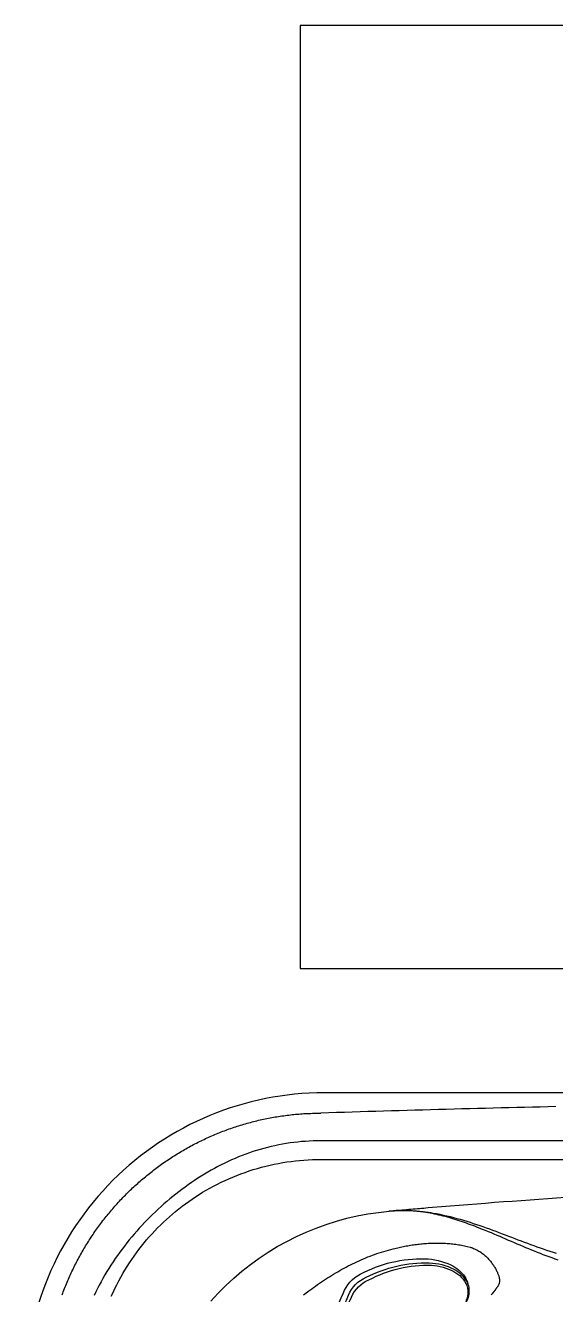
# Model space of a CAD drawing. Extents: x 527 to 614, y 487 to 635.
# Drawn here: x 526.9 to 548.2, y 583.7 to 634.7 of the extents above; entities that cross this region are included whole.
import ezdxf

# ---------------------------------------------------------------- set-up
doc = ezdxf.new("R2010")
doc.units = 0
doc.header["$MEASUREMENT"] = 0
for name, color, linetype in [('1', 4, 'Continuous'), ('1_CYAN', 4, 'Continuous'), ('2', 2, 'Continuous'), ('DIM', 3, 'Continuous')]:
    doc.layers.add(name, color=color, linetype=linetype)

# ---------------------------------------------------------------- blocks, each defined once
blk = doc.blocks.new('Pillow07')
at = {"layer": '1_CYAN', "color": 4, "linetype": 'Continuous'}
blk.add_lwpolyline([(-2.358, -0.87, -0.006603), (-5.745, -0.616, -0.021924), (-6.178, -0.554, -0.081502), (-6.683, -0.382, -0.155149), (-7.057, -0.002, -0.083013), (-7.178, 0.3, -0.136326), (-7.125, 1.034, -0.096778), (-6.565, 1.944, -0.127397), (-4.291, 3.344, -0.186872), (-3.258, 3.28, 0.065625), (-1.71, 2.868, 0.071435), (1.71, 2.868, 0.065625), (3.258, 3.28, -0.186872), (4.291, 3.344, -0.127397), (6.565, 1.944, -0.096778), (7.125, 1.034, -0.136326), (7.178, 0.3, -0.083013), (7.057, -0.002, -0.155149), (6.683, -0.382, -0.081502), (6.178, -0.554, -0.021924), (5.745, -0.616, -0.006603), (2.358, -0.87, -0.02343)], format="xyb", close=True, dxfattribs=at)
at = {"layer": '1_CYAN', "color": 3, "linetype": 'Continuous'}
for points in [[(-7.051, -0.007, -0.035917), (-7.097, 0.106, -0.150356), (-7.089, 0.827, -0.114334), (-6.565, 1.702, -0.12673), (-4.367, 3.088, -0.194366), (-3.357, 3.079, 0.069606), (-1.71, 2.626, 0.073636), (1.71, 2.626, 0.069606), (3.357, 3.079, -0.194366), (4.367, 3.088, -0.12673), (6.565, 1.702, -0.114334), (7.089, 0.827, -0.150356), (7.097, 0.106, -0.034443), (7.053, -0.003)], [(-5.745, -0.616, -0.03429), (-6.274, -0.516, -0.087533), (-6.708, -0.327, -0.132713), (-6.986, -0.006, -0.179167), (-7.021, 0.761, -0.10283), (-6.565, 1.573, -0.130003), (-4.366, 2.938, -0.182201), (-3.385, 2.942, 0.065189), (-1.71, 2.497, 0.071467), (1.71, 2.497, 0.065189), (3.385, 2.942, -0.182201), (4.366, 2.938, -0.130003), (6.565, 1.573, -0.10283), (7.021, 0.761, -0.179167), (6.986, -0.006, -0.132713), (6.708, -0.327, -0.087533), (6.274, -0.516, -0.03429), (5.745, -0.616)], [(-0.014, 1.929, 0.082097), (-2.745, 1.506, 0.081749), (-3.889, 0.917, 0.10997), (-4.213, 0.537, 0.288824), (-4.2, 0.045, 0.128848), (-3.81, -0.311, 0.064282), (-3.023, -0.615, 0.029904), (-2.157, -0.782, 0.020061), (-1.104, -0.879, 0.013811), (0, -0.907, 0.013811), (1.104, -0.879, 0.020061), (2.157, -0.782, 0.029904), (3.023, -0.615, 0.064282), (3.81, -0.311, 0.128848), (4.2, 0.045, 0.288824), (4.213, 0.537, 0.10997), (3.889, 0.917, 0.081749), (2.745, 1.506, 0.082097), (0.014, 1.929)], [(0.011, 1.79, 0.069931), (-2.482, 1.457, 0.085576), (-3.783, 0.864, 0.092534), (-4.083, 0.559, 0.328712), (-4.083, 0.027, 0.110973), (-3.715, -0.285, 0.062647), (-2.923, -0.588, 0.030211), (-2.047, -0.756, 0.019896), (-1.004, -0.852, 0.013777), (0, -0.878, 0.013777), (1.004, -0.852, 0.019896), (2.047, -0.756, 0.030211), (2.923, -0.588, 0.062647), (3.715, -0.285, 0.110973), (4.083, 0.027, 0.328712), (4.083, 0.559, 0.092534), (3.783, 0.864, 0.085576), (2.482, 1.457, 0.069931), (-0.011, 1.79)], [(-0.673, -0.235, -0.282153), (-0.657, 0.213, -0.468167), (0.424, 0.365), (0.53, 0.464, 0.460953), (-0.64, 0.337, 0.238725), (-0.726, -0.14, 0.137161), (-0.575, -0.35, 0.261069), (-0.572, -0.35, 0.46986), (-0.572, -0.349, -0.265453), (-0.636, -0.154, -0.195188), (-0.504, 0.022, -0.314105), (0, 0), (0.103, 0.084, 0.355977), (-0.538, 0.084, 0.328478), (-0.641, -0.257, -0.416518), (-0.642, -0.26, -0.387302), (-0.648, -0.259, -0.279485), (-0.621, 0.078, -0.429748), (0.212, 0.176), (0.318, 0.268, 0.422176), (-0.607, 0.19, 0.293997), (-0.668, -0.234, -0.469659), (-0.669, -0.236, -0.320928), (-0.673, -0.236)], [(-0.103, -0.081, 0.285107), (0.492, -0.111, 0.365107), (0.641, 0.3, -0.389885), (0.642, 0.303, -0.434748), (0.648, 0.302, -0.361319), (0.536, -0.156, -0.307672), (-0.212, -0.163), (-0.318, -0.239, 0.290786), (0.528, -0.239, 0.371252), (0.668, 0.272, -0.388988), (0.669, 0.275, -0.244043), (0.673, 0.274, -0.383995), (0.537, -0.307, -0.280367), (-0.424, -0.313), (-0.53, -0.383, 0.237756), (0.409, -0.447, 0.379998), (0.74, 0.108, 0.130298), (0.575, 0.42, 0.419454), (0.572, 0.419, 0.370938), (0.572, 0.418, -0.227085), (0.632, 0.16, -0.183703), (0.51, -0.012, -0.310404), (0, 0), (-0.106, -0.083)]]:
    blk.add_lwpolyline(points, format="xyb", dxfattribs=at)
blk = doc.blocks.new('VANGUARD')
at = {"layer": '1', "color": 3, "linetype": 'Continuous'}
blk.add_line((74.867, 84.809), (11.87, 84.809), dxfattribs=at)
at = {"layer": '1', "color": 4}
blk.add_lwpolyline([(86.737, 74.737, 0.414214), (74.737, 86.737), (12, 86.737, 0.414214), (0, 74.737), (0, 12, 0.414214), (12, 0), (74.737, 0, 0.414214), (86.737, 12)], format="xyb", close=True, dxfattribs=at)
at = {"layer": '1', "color": 3, "linetype": 'Continuous'}
for points in [[(21.309, 86.182), (20.994, 86.175), (20.68, 86.167), (20.365, 86.16), (20.051, 86.153), (19.736, 86.145), (19.422, 86.137), (19.107, 86.13), (18.792, 86.122), (18.478, 86.114), (18.163, 86.106), (17.849, 86.097), (17.534, 86.089), (17.22, 86.081), (16.905, 86.072), (16.591, 86.064), (16.276, 86.055), (15.962, 86.046), (15.647, 86.038), (15.332, 86.029), (15.018, 86.019), (14.703, 86.01), (14.389, 86.001), (14.074, 85.992), (13.76, 85.982), (13.445, 85.973), (13.131, 85.963), (12.816, 85.953), (12.502, 85.944), (11.873, 85.924)], [(1.477, 78.616), (1.5, 78.681), (1.524, 78.745), (1.548, 78.808), (1.573, 78.872), (1.598, 78.936), (1.624, 78.999), (1.65, 79.062), (1.676, 79.125), (1.703, 79.188), (1.73, 79.251), (1.757, 79.314), (1.785, 79.376), (1.813, 79.438), (1.842, 79.5), (1.871, 79.562), (1.9, 79.624), (1.93, 79.685), (1.96, 79.747), (1.991, 79.808), (2.022, 79.869), (2.053, 79.93), (2.084, 79.99), (2.116, 80.051), (2.149, 80.111), (2.182, 80.171), (2.215, 80.231), (2.248, 80.29), (2.282, 80.35), (2.316, 80.409), (2.351, 80.468), (2.386, 80.526), (2.421, 80.585), (2.457, 80.643), (2.493, 80.701), (2.529, 80.759), (2.566, 80.817), (2.603, 80.874), (2.641, 80.931), (2.678, 80.988), (2.717, 81.045), (2.755, 81.101), (2.794, 81.158), (2.833, 81.214), (2.873, 81.269), (2.912, 81.325), (2.953, 81.38), (2.993, 81.435), (3.034, 81.49), (3.075, 81.545), (3.117, 81.599), (3.159, 81.653), (3.201, 81.707), (3.244, 81.76), (3.286, 81.813), (3.33, 81.866), (3.373, 81.919), (3.417, 81.971), (3.461, 82.024), (3.506, 82.076), (3.551, 82.127), (3.596, 82.178), (3.641, 82.23), (3.687, 82.28), (3.733, 82.331), (3.779, 82.381), (3.826, 82.431), (3.873, 82.481), (3.92, 82.53), (3.968, 82.579), (4.016, 82.628), (4.064, 82.676), (4.112, 82.725), (4.161, 82.772), (4.21, 82.82), (4.26, 82.867), (4.309, 82.914), (4.359, 82.961), (4.41, 83.007), (4.46, 83.053), (4.511, 83.099), (4.562, 83.145), (4.613, 83.19), (4.665, 83.234), (4.717, 83.279), (4.769, 83.323), (4.822, 83.367), (4.874, 83.41), (4.927, 83.454), (4.981, 83.496), (5.034, 83.539), (5.088, 83.581), (5.142, 83.623), (5.196, 83.665), (5.251, 83.706), (5.306, 83.747), (5.361, 83.787), (5.416, 83.827), (5.472, 83.867), (5.527, 83.907), (5.583, 83.946), (5.64, 83.985), (5.696, 84.023), (5.753, 84.061), (5.81, 84.099), (5.867, 84.137), (5.924, 84.174), (5.982, 84.21), (6.04, 84.247), (6.098, 84.283), (6.156, 84.318), (6.215, 84.354), (6.274, 84.389), (6.333, 84.423), (6.392, 84.457), (6.451, 84.491), (6.511, 84.525), (6.571, 84.558), (6.631, 84.591), (6.691, 84.623), (6.751, 84.655), (6.812, 84.686), (6.873, 84.718), (6.934, 84.749), (6.995, 84.779), (7.056, 84.809), (7.118, 84.839), (7.179, 84.868), (7.241, 84.897), (7.303, 84.926), (7.365, 84.954), (7.428, 84.982), (7.49, 85.009), (7.553, 85.036), (7.616, 85.063), (7.679, 85.089), (7.742, 85.115), (7.806, 85.14), (7.869, 85.165), (7.933, 85.19), (7.997, 85.214), (8.061, 85.238), (8.125, 85.262), (8.189, 85.285), (8.254, 85.308), (8.318, 85.33), (8.383, 85.352), (8.448, 85.373), (8.513, 85.394), (8.578, 85.415), (8.643, 85.435), (8.708, 85.455), (8.774, 85.475), (8.839, 85.494), (8.905, 85.513), (8.971, 85.531), (9.037, 85.549), (9.103, 85.566), (9.169, 85.583), (9.235, 85.6), (9.302, 85.616), (9.368, 85.632), (9.435, 85.647), (9.501, 85.662), (9.568, 85.677), (9.635, 85.691), (9.702, 85.705), (9.769, 85.718), (9.836, 85.731), (9.903, 85.743), (9.97, 85.755), (10.037, 85.767), (10.105, 85.778), (10.172, 85.789), (10.24, 85.799), (10.307, 85.809), (10.375, 85.819), (10.442, 85.828), (10.51, 85.836), (10.577, 85.845), (10.645, 85.853), (10.713, 85.86), (10.781, 85.867), (10.848, 85.873), (10.916, 85.88), (10.984, 85.885), (11.052, 85.891), (11.12, 85.896), (11.188, 85.9), (11.256, 85.904), (11.324, 85.908), (11.393, 85.911), (11.461, 85.913), (11.53, 85.915), (11.598, 85.917), (11.667, 85.919), (11.735, 85.92), (11.873, 85.924)], [(11.87, 84.809), (11.715, 84.807), (11.56, 84.803), (11.405, 84.797), (11.249, 84.787), (11.094, 84.775), (10.939, 84.76), (10.784, 84.742), (10.631, 84.722), (10.478, 84.698), (10.326, 84.673), (10.175, 84.644), (10.024, 84.613), (9.875, 84.579), (9.726, 84.543), (9.578, 84.504), (9.431, 84.463), (9.285, 84.419), (9.14, 84.373), (8.996, 84.324), (8.852, 84.272), (8.709, 84.218), (8.567, 84.162), (8.426, 84.103), (8.286, 84.042), (8.147, 83.979), (8.008, 83.913), (7.87, 83.845), (7.733, 83.774), (7.597, 83.701), (7.462, 83.626), (7.327, 83.548), (7.194, 83.469), (7.061, 83.387), (6.929, 83.303), (6.799, 83.217), (6.67, 83.13), (6.541, 83.04), (6.414, 82.949), (6.289, 82.856), (6.164, 82.762), (6.041, 82.666), (5.92, 82.569), (5.8, 82.47), (5.681, 82.37), (5.564, 82.269), (5.449, 82.166), (5.335, 82.062), (5.222, 81.957), (5.111, 81.85), (5.001, 81.741), (4.893, 81.632), (4.786, 81.521), (4.68, 81.408), (4.576, 81.294), (4.473, 81.179), (4.372, 81.062), (4.272, 80.943), (4.173, 80.823), (4.076, 80.702), (3.98, 80.579), (3.886, 80.454), (3.793, 80.329), (3.701, 80.202), (3.612, 80.074), (3.524, 79.944), (3.438, 79.814), (3.354, 79.682), (3.272, 79.55), (3.193, 79.416), (3.115, 79.281), (3.039, 79.146), (2.966, 79.01), (2.895, 78.872), (2.827, 78.734), (2.761, 78.595)], [(3.45, 78.558), (3.52, 78.714), (3.594, 78.869), (3.67, 79.023), (3.748, 79.174), (3.829, 79.323), (3.913, 79.471), (3.999, 79.616), (4.087, 79.76), (4.178, 79.901), (4.271, 80.04), (4.366, 80.177), (4.463, 80.312), (4.562, 80.444), (4.662, 80.574), (4.765, 80.702), (4.87, 80.827), (4.977, 80.951), (5.086, 81.072), (5.197, 81.191), (5.31, 81.309), (5.425, 81.424), (5.543, 81.538), (5.663, 81.649), (5.785, 81.759), (5.909, 81.866), (6.035, 81.972), (6.164, 82.075), (6.294, 82.176), (6.427, 82.276), (6.562, 82.373), (6.699, 82.468), (6.838, 82.56), (6.979, 82.651), (7.121, 82.739), (7.266, 82.824), (7.413, 82.908), (7.562, 82.988), (7.713, 83.067), (7.866, 83.143), (8.02, 83.216), (8.177, 83.286), (8.336, 83.354), (8.496, 83.419), (8.658, 83.482), (8.822, 83.541), (8.987, 83.597), (9.153, 83.65), (9.32, 83.7), (9.489, 83.747), (9.657, 83.79), (9.827, 83.83), (9.997, 83.867), (10.166, 83.901), (10.336, 83.931), (10.507, 83.959), (10.677, 83.983), (10.847, 84.004), (11.017, 84.022), (11.188, 84.036), (11.358, 84.047), (11.528, 84.055), (11.868, 84.061)], [(11.868, 84.061), (13.968, 84.061), (16.068, 84.061), (18.168, 84.061), (20.268, 84.061), (22.368, 84.061), (24.468, 84.061), (26.568, 84.061), (28.668, 84.061), (30.768, 84.061), (32.868, 84.061), (34.968, 84.061), (37.068, 84.061), (39.168, 84.061), (41.268, 84.061), (43.368, 84.061), (45.468, 84.061), (47.568, 84.061), (49.668, 84.061), (51.768, 84.061), (53.868, 84.061), (55.968, 84.061)], [(14.615, 81.986), (14.658, 81.989), (14.701, 81.992), (14.744, 81.995), (14.787, 81.997), (14.83, 81.999), (14.873, 82.002), (14.916, 82.003), (14.959, 82.005), (15.002, 82.006), (15.045, 82.008), (15.088, 82.008), (15.131, 82.009), (15.174, 82.009), (15.217, 82.01), (15.26, 82.009), (15.303, 82.009), (15.346, 82.008), (15.388, 82.007), (15.474, 82.004)], [(14.615, 81.986), (14.666, 81.99), (14.716, 81.994), (14.767, 81.997), (14.818, 82), (14.868, 82.003), (14.919, 82.005), (14.97, 82.007), (15.02, 82.009), (15.071, 82.01), (15.122, 82.01), (15.172, 82.01), (15.223, 82.01), (15.273, 82.01), (15.324, 82.009), (15.375, 82.007), (15.425, 82.006), (15.476, 82.004), (15.526, 82.001), (15.576, 81.998), (15.627, 81.995), (15.677, 81.991), (15.727, 81.987), (15.777, 81.983), (15.827, 81.978), (15.877, 81.973), (15.927, 81.968), (15.977, 81.962), (16.027, 81.956), (16.076, 81.95), (16.126, 81.943), (16.175, 81.937), (16.225, 81.929), (16.274, 81.922), (16.372, 81.906)], [(18.132, 81.341), (18.05, 81.372), (17.968, 81.403), (17.885, 81.434), (17.803, 81.464), (17.72, 81.494), (17.636, 81.524), (17.553, 81.553), (17.469, 81.581), (17.385, 81.609), (17.3, 81.636), (17.215, 81.662), (17.13, 81.688), (17.044, 81.713), (16.958, 81.737), (16.872, 81.76), (16.785, 81.783), (16.698, 81.805), (16.611, 81.826), (16.523, 81.846), (16.435, 81.865), (16.346, 81.883), (16.257, 81.9), (16.168, 81.915), (16.079, 81.93), (15.989, 81.944), (15.899, 81.956), (15.808, 81.967), (15.717, 81.977), (15.626, 81.986), (15.535, 81.993), (15.443, 81.999), (15.351, 82.003), (15.259, 82.006), (15.167, 82.008), (15.075, 82.008), (14.983, 82.006), (14.891, 82.003), (14.799, 81.999), (14.615, 81.986)], [(16.372, 81.906), (16.511, 81.881), (16.649, 81.854), (16.787, 81.825), (16.924, 81.794), (17.059, 81.761), (17.195, 81.727), (17.329, 81.691), (17.463, 81.653), (17.596, 81.614), (17.728, 81.574), (17.86, 81.533), (17.99, 81.491), (18.121, 81.447), (18.251, 81.403), (18.38, 81.358), (18.509, 81.312), (18.637, 81.266), (18.766, 81.219), (18.893, 81.172), (19.021, 81.124), (19.148, 81.076), (19.276, 81.028), (19.403, 80.98), (19.53, 80.932), (19.657, 80.883), (19.784, 80.835), (19.911, 80.787), (20.038, 80.739), (20.165, 80.692), (20.292, 80.644), (20.42, 80.598), (20.548, 80.552), (20.676, 80.506), (20.805, 80.461), (20.934, 80.417), (21.063, 80.374), (21.194, 80.331), (21.324, 80.29)], [(21.4, 80.018), (21.28, 80.058), (21.161, 80.1), (21.041, 80.142), (20.923, 80.186), (20.805, 80.23), (20.688, 80.276), (20.57, 80.322), (20.454, 80.368), (20.337, 80.415), (20.221, 80.463), (20.105, 80.511), (19.99, 80.56), (19.874, 80.609), (19.759, 80.658), (19.643, 80.708), (19.528, 80.758), (19.412, 80.807), (19.297, 80.857), (19.182, 80.907), (19.066, 80.956), (18.95, 81.006), (18.834, 81.055), (18.718, 81.104), (18.602, 81.152), (18.485, 81.2), (18.368, 81.248), (18.132, 81.341)], [(14.955, 80.512), (15.012, 80.525), (15.069, 80.537), (15.127, 80.549), (15.184, 80.561), (15.242, 80.572), (15.3, 80.582), (15.358, 80.593), (15.416, 80.603), (15.474, 80.612), (15.532, 80.621), (15.59, 80.629), (15.648, 80.637), (15.706, 80.645), (15.765, 80.652), (15.823, 80.659), (15.881, 80.665), (15.94, 80.671), (15.998, 80.676), (16.057, 80.681), (16.116, 80.685), (16.174, 80.689), (16.233, 80.692), (16.292, 80.695), (16.35, 80.697), (16.409, 80.698), (16.468, 80.699), (16.527, 80.7), (16.585, 80.7), (16.644, 80.699), (16.703, 80.698), (16.761, 80.696), (16.82, 80.694), (16.879, 80.691), (16.938, 80.687), (16.996, 80.683), (17.055, 80.678), (17.113, 80.673), (17.172, 80.666), (17.23, 80.659), (17.289, 80.652), (17.347, 80.643), (17.405, 80.634), (17.463, 80.624), (17.521, 80.614), (17.578, 80.602), (17.636, 80.59), (17.693, 80.577), (17.75, 80.563), (17.863, 80.532)], [(11.5, 78.86), (11.578, 78.917), (11.657, 78.973), (11.735, 79.029), (11.815, 79.084), (11.894, 79.138), (11.974, 79.192), (12.055, 79.244), (12.136, 79.297), (12.217, 79.348), (12.299, 79.399), (12.382, 79.45), (12.464, 79.499), (12.548, 79.548), (12.631, 79.596), (12.716, 79.643), (12.8, 79.689), (12.885, 79.734), (12.971, 79.779), (13.057, 79.823), (13.143, 79.866), (13.23, 79.908), (13.317, 79.949), (13.405, 79.989), (13.493, 80.028), (13.582, 80.066), (13.67, 80.103), (13.76, 80.139), (13.85, 80.175), (13.94, 80.209), (14.03, 80.242), (14.121, 80.274), (14.212, 80.305), (14.304, 80.335), (14.396, 80.364), (14.488, 80.392), (14.581, 80.418), (14.674, 80.444), (14.767, 80.468), (14.955, 80.512)], [(17.863, 80.532), (17.873, 80.529), (17.893, 80.523), (17.922, 80.514), (17.958, 80.502), (18, 80.486), (18.045, 80.467), (18.089, 80.446), (18.132, 80.425), (18.174, 80.402), (18.214, 80.379), (18.253, 80.355), (18.291, 80.33), (18.327, 80.304), (18.362, 80.278), (18.396, 80.252), (18.429, 80.225), (18.46, 80.198), (18.49, 80.17), (18.519, 80.143), (18.548, 80.115), (18.575, 80.086), (18.603, 80.057), (18.63, 80.027), (18.656, 79.997), (18.681, 79.966), (18.707, 79.934), (18.731, 79.902), (18.755, 79.87), (18.778, 79.838), (18.8, 79.805), (18.821, 79.773), (18.841, 79.741), (18.861, 79.71), (18.879, 79.678), (18.897, 79.647), (18.914, 79.615), (18.929, 79.585), (18.944, 79.554), (18.958, 79.524), (18.971, 79.495), (18.983, 79.466), (18.994, 79.438), (19.004, 79.41), (19.013, 79.383), (19.02, 79.357), (19.027, 79.331), (19.033, 79.305), (19.037, 79.281), (19.041, 79.257), (19.044, 79.233), (19.045, 79.21), (19.046, 79.187), (19.045, 79.165), (19.043, 79.143), (19.041, 79.122), (19.037, 79.101), (19.032, 79.081), (19.026, 79.061), (19.019, 79.041), (19.011, 79.022), (19.002, 79.004), (18.992, 78.986), (18.983, 78.971), (18.973, 78.957), (18.964, 78.944), (18.956, 78.934), (18.949, 78.925), (18.943, 78.918), (18.936, 78.91)], [(11.172, 78.613), (11.226, 78.655), (11.281, 78.696), (11.335, 78.738), (11.39, 78.779), (11.5, 78.86)]]:
    blk.add_lwpolyline(points, dxfattribs=at)
at = {"layer": '1', "color": 2}
for points in [[(16.353, 82.136), (16.709, 82.166), (17.065, 82.195), (17.421, 82.224), (17.777, 82.253), (18.133, 82.281), (18.489, 82.308), (18.845, 82.336), (19.201, 82.363), (19.557, 82.389), (19.914, 82.415), (20.27, 82.441), (20.626, 82.466), (20.982, 82.491), (21.339, 82.516), (21.695, 82.54), (22.052, 82.564), (22.408, 82.587), (22.765, 82.61), (23.478, 82.655)], [(14.615, 81.986), (14.702, 81.993), (14.789, 82.001), (14.876, 82.009), (14.963, 82.017), (15.05, 82.024), (15.136, 82.032), (15.223, 82.039), (15.31, 82.047), (15.397, 82.055), (15.484, 82.062), (15.571, 82.07), (15.658, 82.077), (15.745, 82.085), (15.831, 82.092), (15.918, 82.1), (16.005, 82.107), (16.092, 82.114), (16.179, 82.122), (16.353, 82.136)], [(7.447, 78.37), (7.741, 78.689), (8.048, 78.995), (8.367, 79.29), (8.697, 79.571), (9.038, 79.839), (9.389, 80.093), (9.75, 80.332), (10.12, 80.557), (10.498, 80.767), (10.884, 80.961), (11.277, 81.14), (11.677, 81.303), (12.083, 81.45), (12.495, 81.58), (12.911, 81.695), (13.332, 81.793), (13.757, 81.874), (14.615, 81.986)]]:
    blk.add_lwpolyline(points, dxfattribs=at)
at = {"layer": '1', "color": 3, "linetype": 'Continuous'}
blk.add_lwpolyline([(18.936, 78.91), (18.923, 78.89, -0.004527), (18.909, 78.869, -0.004449), (18.895, 78.848, -0.004326), (18.881, 78.827, -0.004165), (18.866, 78.806, -0.00402), (18.851, 78.785, -0.003887), (18.835, 78.764, -0.003756), (18.818, 78.743, -0.003624), (18.801, 78.722, -0.003498), (18.784, 78.701, -0.003375), (18.766, 78.68, -0.003257), (18.747, 78.659, -0.003141), (18.728, 78.637, -0.00303), (18.709, 78.616, -0.002921)], format="xyb", dxfattribs=at)
at = {"layer": '2', "linetype": 'Continuous', "rotation": 45}
blk.add_blockref('Pillow07', (12.784, 74.054), dxfattribs=at)

msp = doc.modelspace()

# ---------------------------------------------------------------- linework, layer by layer
at = {"layer": 'DIM', "color": 4}
msp.add_lwpolyline([(537.936, 596.764), (602.602, 596.764), (602.602, 634.669), (537.936, 634.669)], close=True, dxfattribs=at)

# ---------------------------------------------------------------- block references
at = {"layer": '1'}
msp.add_blockref('VANGUARD', (526.9, 505.027), dxfattribs=at)

doc.saveas('drawing.dxf')
